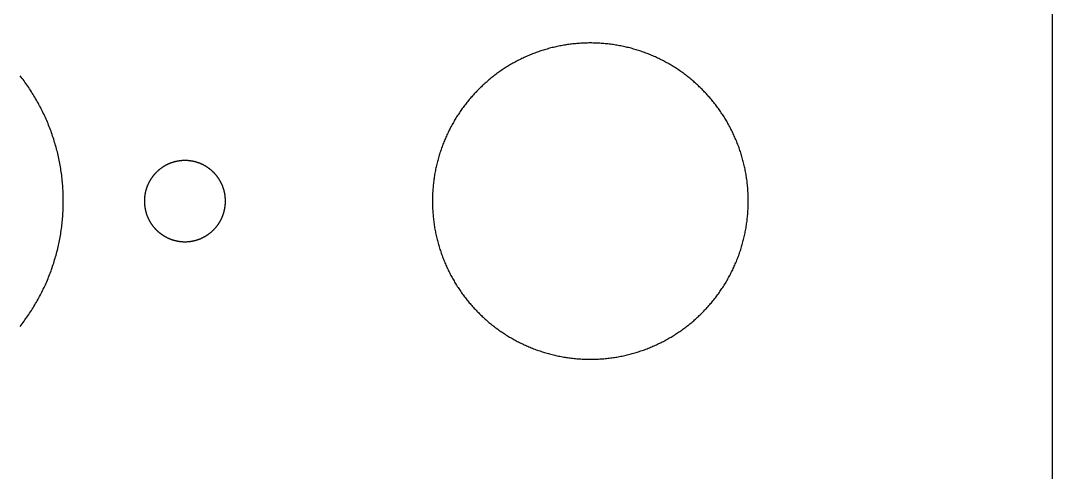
# Model space of a CAD drawing. Extents: x -13 to 43.9, y 40.3 to 95.3.
# Drawn here: x 18.45 to 43.9, y 61.07 to 72.19 of the extents above; entities that cross this region are included whole.
import ezdxf

# ---------------------------------------------------------------- set-up
doc = ezdxf.new("R2010")
doc.units = 0
doc.layers.get('0').update_dxf_attribs({"linetype": 'CONTINUOUS'})

msp = doc.modelspace()

# ---------------------------------------------------------------- linework, layer by layer
at = {"color": 7}
for points in [[(5.328, 40.75), (5.328, 40.25), (33.896, 40.25), (33.896, 47.25), (40.796, 47.25), (40.796, 60.3), (43.896, 60.3), (43.896, 75.2), (40.796, 75.2), (40.796, 95.25), (36.328, 95.25), (36.328, 94.75)], [(31.715, 71.566), (31.683, 71.559), (31.652, 71.552), (31.62, 71.545), (31.589, 71.538), (31.558, 71.53), (31.527, 71.522), (31.496, 71.514), (31.465, 71.506), (31.434, 71.497), (31.403, 71.488), (31.372, 71.479), (31.342, 71.47), (31.311, 71.46), (31.281, 71.45), (31.251, 71.44), (31.221, 71.43), (31.191, 71.419), (31.161, 71.409), (31.131, 71.398), (31.101, 71.386), (31.072, 71.375), (31.042, 71.363), (31.013, 71.351), (30.984, 71.339)], [(32.5, 71.645), (32.466, 71.645), (32.433, 71.644), (32.399, 71.644), (32.366, 71.643), (32.333, 71.641), (32.3, 71.64), (32.266, 71.638), (32.233, 71.636), (32.2, 71.634), (32.167, 71.631), (32.135, 71.628), (32.102, 71.625), (32.069, 71.621), (32.036, 71.618), (32.004, 71.614), (31.971, 71.609), (31.939, 71.605), (31.907, 71.6), (31.875, 71.595), (31.843, 71.59), (31.811, 71.584), (31.779, 71.578), (31.747, 71.572), (31.715, 71.566)], [(33.285, 71.566), (33.253, 71.572), (33.221, 71.578), (33.189, 71.584), (33.157, 71.59), (33.125, 71.595), (33.093, 71.6), (33.061, 71.605), (33.029, 71.609), (32.996, 71.614), (32.964, 71.618), (32.931, 71.621), (32.898, 71.625), (32.865, 71.628), (32.833, 71.631), (32.8, 71.634), (32.767, 71.636), (32.734, 71.638), (32.7, 71.64), (32.667, 71.641), (32.634, 71.643), (32.601, 71.644), (32.567, 71.644), (32.534, 71.645), (32.5, 71.645)], [(34.016, 71.339), (33.987, 71.351), (33.958, 71.363), (33.928, 71.375), (33.899, 71.386), (33.869, 71.398), (33.839, 71.409), (33.809, 71.419), (33.779, 71.43), (33.749, 71.44), (33.719, 71.45), (33.689, 71.46), (33.658, 71.47), (33.628, 71.479), (33.597, 71.488), (33.566, 71.497), (33.535, 71.506), (33.504, 71.514), (33.473, 71.522), (33.442, 71.53), (33.411, 71.538), (33.38, 71.545), (33.348, 71.552), (33.317, 71.559), (33.285, 71.566)], [(30.984, 71.339), (30.955, 71.326), (30.926, 71.314), (30.897, 71.301), (30.868, 71.288), (30.84, 71.274), (30.811, 71.261), (30.783, 71.247), (30.755, 71.233), (30.727, 71.219), (30.699, 71.204), (30.671, 71.19), (30.643, 71.175), (30.616, 71.16), (30.588, 71.144), (30.561, 71.129), (30.534, 71.113), (30.507, 71.097), (30.48, 71.081), (30.454, 71.065), (30.427, 71.048), (30.401, 71.031), (30.374, 71.014), (30.348, 70.997), (30.322, 70.98)], [(34.678, 70.98), (34.652, 70.997), (34.626, 71.014), (34.599, 71.031), (34.573, 71.048), (34.546, 71.065), (34.52, 71.081), (34.493, 71.097), (34.466, 71.113), (34.439, 71.129), (34.412, 71.144), (34.384, 71.16), (34.357, 71.175), (34.329, 71.19), (34.301, 71.204), (34.273, 71.219), (34.245, 71.233), (34.217, 71.247), (34.189, 71.261), (34.16, 71.274), (34.132, 71.288), (34.103, 71.301), (34.074, 71.314), (34.045, 71.326), (34.016, 71.339)], [(18.646, 70.546), (18.623, 70.579), (18.601, 70.612), (18.578, 70.644), (18.554, 70.677), (18.531, 70.709), (18.507, 70.742), (18.483, 70.774), (18.458, 70.805), (18.434, 70.837)], [(30.322, 70.98), (30.296, 70.962), (30.271, 70.944), (30.245, 70.926), (30.22, 70.908), (30.195, 70.89), (30.17, 70.871), (30.145, 70.852), (30.12, 70.833), (30.095, 70.814), (30.071, 70.795), (30.047, 70.775), (30.022, 70.756), (29.998, 70.736), (29.975, 70.716), (29.951, 70.695), (29.928, 70.675), (29.904, 70.654), (29.881, 70.633), (29.858, 70.612), (29.835, 70.591), (29.813, 70.569), (29.79, 70.548), (29.768, 70.526), (29.746, 70.504)], [(35.254, 70.504), (35.232, 70.526), (35.21, 70.548), (35.187, 70.569), (35.165, 70.591), (35.142, 70.612), (35.119, 70.633), (35.096, 70.654), (35.072, 70.675), (35.049, 70.695), (35.025, 70.716), (35.002, 70.736), (34.978, 70.756), (34.953, 70.775), (34.929, 70.795), (34.905, 70.814), (34.88, 70.833), (34.855, 70.852), (34.83, 70.871), (34.805, 70.89), (34.78, 70.908), (34.755, 70.926), (34.729, 70.944), (34.704, 70.962), (34.678, 70.98)], [(19.107, 69.696), (19.091, 69.734), (19.075, 69.771), (19.058, 69.808), (19.041, 69.845), (19.024, 69.881), (19.007, 69.918), (18.989, 69.954), (18.971, 69.99), (18.953, 70.026), (18.934, 70.062), (18.916, 70.098), (18.897, 70.133), (18.877, 70.169), (18.857, 70.204), (18.838, 70.239), (18.817, 70.274), (18.797, 70.308), (18.776, 70.343), (18.755, 70.377), (18.734, 70.411), (18.712, 70.445), (18.69, 70.479), (18.668, 70.512), (18.646, 70.546)], [(29.746, 70.504), (29.724, 70.482), (29.702, 70.46), (29.681, 70.437), (29.659, 70.415), (29.638, 70.392), (29.617, 70.369), (29.596, 70.346), (29.575, 70.322), (29.555, 70.299), (29.534, 70.275), (29.514, 70.252), (29.494, 70.228), (29.475, 70.203), (29.455, 70.179), (29.436, 70.155), (29.417, 70.13), (29.398, 70.105), (29.379, 70.08), (29.36, 70.055), (29.342, 70.03), (29.324, 70.005), (29.306, 69.979), (29.288, 69.954), (29.27, 69.928)], [(35.73, 69.928), (35.712, 69.954), (35.694, 69.979), (35.676, 70.005), (35.658, 70.03), (35.64, 70.055), (35.621, 70.08), (35.602, 70.105), (35.583, 70.13), (35.564, 70.155), (35.545, 70.179), (35.525, 70.203), (35.506, 70.228), (35.486, 70.252), (35.466, 70.275), (35.445, 70.299), (35.425, 70.322), (35.404, 70.346), (35.383, 70.369), (35.362, 70.392), (35.341, 70.415), (35.319, 70.437), (35.298, 70.46), (35.276, 70.482), (35.254, 70.504)], [(29.27, 69.928), (29.253, 69.902), (29.236, 69.876), (29.219, 69.849), (29.202, 69.823), (29.185, 69.796), (29.169, 69.77), (29.153, 69.743), (29.137, 69.716), (29.121, 69.689), (29.106, 69.662), (29.09, 69.634), (29.075, 69.607), (29.06, 69.579), (29.046, 69.551), (29.031, 69.523), (29.017, 69.495), (29.003, 69.467), (28.989, 69.439), (28.976, 69.41), (28.962, 69.382), (28.949, 69.353), (28.936, 69.324), (28.924, 69.295), (28.911, 69.266)], [(36.089, 69.266), (36.076, 69.295), (36.064, 69.324), (36.051, 69.353), (36.038, 69.382), (36.024, 69.41), (36.011, 69.439), (35.997, 69.467), (35.983, 69.495), (35.969, 69.523), (35.954, 69.551), (35.94, 69.579), (35.925, 69.607), (35.91, 69.634), (35.894, 69.662), (35.879, 69.689), (35.863, 69.716), (35.847, 69.743), (35.831, 69.77), (35.815, 69.796), (35.798, 69.823), (35.781, 69.849), (35.764, 69.876), (35.747, 69.902), (35.73, 69.928)], [(19.398, 68.758), (19.39, 68.798), (19.381, 68.839), (19.372, 68.879), (19.362, 68.919), (19.353, 68.96), (19.343, 69), (19.332, 69.039), (19.321, 69.079), (19.31, 69.119), (19.299, 69.158), (19.287, 69.198), (19.275, 69.237), (19.263, 69.276), (19.25, 69.315), (19.237, 69.354), (19.224, 69.392), (19.21, 69.431), (19.197, 69.469), (19.182, 69.507), (19.168, 69.545), (19.153, 69.583), (19.138, 69.621), (19.123, 69.659), (19.107, 69.696)], [(28.911, 69.266), (28.899, 69.237), (28.887, 69.208), (28.875, 69.178), (28.864, 69.149), (28.852, 69.119), (28.841, 69.089), (28.831, 69.059), (28.82, 69.029), (28.81, 68.999), (28.8, 68.969), (28.79, 68.939), (28.78, 68.908), (28.771, 68.878), (28.762, 68.847), (28.753, 68.816), (28.744, 68.785), (28.736, 68.754), (28.728, 68.723), (28.72, 68.692), (28.712, 68.661), (28.705, 68.63), (28.698, 68.598), (28.691, 68.567), (28.684, 68.535)], [(36.316, 68.535), (36.309, 68.567), (36.302, 68.598), (36.295, 68.63), (36.288, 68.661), (36.28, 68.692), (36.272, 68.723), (36.264, 68.754), (36.256, 68.785), (36.247, 68.816), (36.238, 68.847), (36.229, 68.878), (36.22, 68.908), (36.21, 68.939), (36.2, 68.969), (36.19, 68.999), (36.18, 69.029), (36.169, 69.059), (36.159, 69.089), (36.148, 69.119), (36.136, 69.149), (36.125, 69.178), (36.113, 69.208), (36.101, 69.237), (36.089, 69.266)], [(19.5, 67.75), (19.5, 67.793), (19.499, 67.836), (19.498, 67.879), (19.497, 67.922), (19.495, 67.965), (19.493, 68.007), (19.491, 68.05), (19.488, 68.092), (19.485, 68.135), (19.482, 68.177), (19.478, 68.219), (19.474, 68.261), (19.47, 68.303), (19.465, 68.345), (19.46, 68.387), (19.454, 68.428), (19.449, 68.47), (19.442, 68.511), (19.436, 68.553), (19.429, 68.594), (19.422, 68.635), (19.414, 68.676), (19.407, 68.717), (19.398, 68.758)], [(22.298, 68.73), (22.29, 68.728), (22.282, 68.726), (22.274, 68.724), (22.266, 68.722), (22.258, 68.721), (22.25, 68.719), (22.242, 68.716), (22.234, 68.714), (22.226, 68.712), (22.218, 68.71), (22.21, 68.707), (22.203, 68.705), (22.195, 68.703), (22.187, 68.7), (22.179, 68.697), (22.172, 68.695), (22.164, 68.692), (22.156, 68.689), (22.149, 68.686), (22.141, 68.684), (22.133, 68.681), (22.126, 68.678), (22.118, 68.675), (22.111, 68.671)], [(22.5, 68.75), (22.491, 68.75), (22.483, 68.75), (22.474, 68.75), (22.466, 68.749), (22.457, 68.749), (22.449, 68.749), (22.44, 68.748), (22.432, 68.748), (22.423, 68.747), (22.415, 68.746), (22.406, 68.746), (22.398, 68.745), (22.389, 68.744), (22.381, 68.743), (22.373, 68.742), (22.364, 68.741), (22.356, 68.74), (22.348, 68.738), (22.339, 68.737), (22.331, 68.736), (22.323, 68.734), (22.315, 68.733), (22.307, 68.731), (22.298, 68.73)], [(22.702, 68.73), (22.693, 68.731), (22.685, 68.733), (22.677, 68.734), (22.669, 68.736), (22.661, 68.737), (22.652, 68.738), (22.644, 68.74), (22.636, 68.741), (22.627, 68.742), (22.619, 68.743), (22.611, 68.744), (22.602, 68.745), (22.594, 68.746), (22.585, 68.746), (22.577, 68.747), (22.568, 68.748), (22.56, 68.748), (22.551, 68.749), (22.543, 68.749), (22.534, 68.749), (22.526, 68.75), (22.517, 68.75), (22.509, 68.75), (22.5, 68.75)], [(22.889, 68.671), (22.882, 68.675), (22.874, 68.678), (22.867, 68.681), (22.859, 68.684), (22.851, 68.686), (22.844, 68.689), (22.836, 68.692), (22.828, 68.695), (22.821, 68.697), (22.813, 68.7), (22.805, 68.703), (22.797, 68.705), (22.79, 68.707), (22.782, 68.71), (22.774, 68.712), (22.766, 68.714), (22.758, 68.716), (22.75, 68.719), (22.742, 68.721), (22.734, 68.722), (22.726, 68.724), (22.718, 68.726), (22.71, 68.728), (22.702, 68.73)], [(21.793, 68.457), (21.787, 68.451), (21.782, 68.446), (21.776, 68.44), (21.771, 68.434), (21.765, 68.428), (21.76, 68.422), (21.754, 68.416), (21.749, 68.41), (21.744, 68.404), (21.739, 68.398), (21.733, 68.392), (21.728, 68.386), (21.723, 68.38), (21.718, 68.374), (21.713, 68.367), (21.708, 68.361), (21.703, 68.355), (21.699, 68.348), (21.694, 68.342), (21.689, 68.335), (21.684, 68.329), (21.68, 68.322), (21.675, 68.316), (21.671, 68.309)], [(21.941, 68.579), (21.934, 68.575), (21.928, 68.57), (21.921, 68.565), (21.915, 68.561), (21.908, 68.556), (21.902, 68.551), (21.895, 68.547), (21.889, 68.542), (21.883, 68.537), (21.876, 68.532), (21.87, 68.527), (21.864, 68.522), (21.858, 68.517), (21.852, 68.511), (21.846, 68.506), (21.84, 68.501), (21.834, 68.496), (21.828, 68.49), (21.822, 68.485), (21.816, 68.479), (21.81, 68.474), (21.804, 68.468), (21.799, 68.463), (21.793, 68.457)], [(22.111, 68.671), (22.103, 68.668), (22.096, 68.665), (22.088, 68.662), (22.081, 68.658), (22.074, 68.655), (22.066, 68.651), (22.059, 68.648), (22.052, 68.644), (22.045, 68.641), (22.038, 68.637), (22.03, 68.633), (22.023, 68.629), (22.016, 68.625), (22.009, 68.621), (22.002, 68.618), (21.995, 68.613), (21.988, 68.609), (21.981, 68.605), (21.975, 68.601), (21.968, 68.597), (21.961, 68.592), (21.954, 68.588), (21.948, 68.584), (21.941, 68.579)], [(23.059, 68.579), (23.052, 68.584), (23.046, 68.588), (23.039, 68.592), (23.032, 68.597), (23.025, 68.601), (23.019, 68.605), (23.012, 68.609), (23.005, 68.613), (22.998, 68.618), (22.991, 68.621), (22.984, 68.625), (22.977, 68.629), (22.97, 68.633), (22.962, 68.637), (22.955, 68.641), (22.948, 68.644), (22.941, 68.648), (22.934, 68.651), (22.926, 68.655), (22.919, 68.658), (22.912, 68.662), (22.904, 68.665), (22.897, 68.668), (22.889, 68.671)], [(23.207, 68.457), (23.201, 68.463), (23.196, 68.468), (23.19, 68.474), (23.184, 68.479), (23.178, 68.485), (23.172, 68.49), (23.166, 68.496), (23.16, 68.501), (23.154, 68.506), (23.148, 68.511), (23.142, 68.517), (23.136, 68.522), (23.13, 68.527), (23.124, 68.532), (23.117, 68.537), (23.111, 68.542), (23.105, 68.547), (23.098, 68.551), (23.092, 68.556), (23.085, 68.561), (23.079, 68.565), (23.072, 68.57), (23.066, 68.575), (23.059, 68.579)], [(23.329, 68.309), (23.325, 68.316), (23.32, 68.322), (23.315, 68.329), (23.311, 68.335), (23.306, 68.342), (23.301, 68.348), (23.297, 68.355), (23.292, 68.361), (23.287, 68.367), (23.282, 68.374), (23.277, 68.38), (23.272, 68.386), (23.267, 68.392), (23.261, 68.398), (23.256, 68.404), (23.251, 68.41), (23.246, 68.416), (23.24, 68.422), (23.235, 68.428), (23.229, 68.434), (23.224, 68.44), (23.218, 68.446), (23.213, 68.451), (23.207, 68.457)], [(28.684, 68.535), (28.678, 68.503), (28.672, 68.471), (28.666, 68.439), (28.66, 68.407), (28.655, 68.375), (28.65, 68.343), (28.645, 68.311), (28.641, 68.279), (28.636, 68.246), (28.632, 68.214), (28.629, 68.181), (28.625, 68.148), (28.622, 68.115), (28.619, 68.083), (28.616, 68.05), (28.614, 68.017), (28.612, 67.984), (28.61, 67.95), (28.609, 67.917), (28.607, 67.884), (28.606, 67.851), (28.606, 67.817), (28.605, 67.784), (28.605, 67.75)], [(36.395, 67.75), (36.395, 67.784), (36.394, 67.817), (36.394, 67.851), (36.393, 67.884), (36.391, 67.917), (36.39, 67.95), (36.388, 67.984), (36.386, 68.017), (36.384, 68.05), (36.381, 68.083), (36.378, 68.115), (36.375, 68.148), (36.371, 68.181), (36.368, 68.214), (36.364, 68.246), (36.359, 68.279), (36.355, 68.311), (36.35, 68.343), (36.345, 68.375), (36.34, 68.407), (36.334, 68.439), (36.328, 68.471), (36.322, 68.503), (36.316, 68.535)], [(21.671, 68.309), (21.666, 68.302), (21.662, 68.296), (21.658, 68.289), (21.653, 68.282), (21.649, 68.275), (21.645, 68.269), (21.641, 68.262), (21.637, 68.255), (21.632, 68.248), (21.629, 68.241), (21.625, 68.234), (21.621, 68.227), (21.617, 68.22), (21.613, 68.212), (21.609, 68.205), (21.606, 68.198), (21.602, 68.191), (21.599, 68.184), (21.595, 68.176), (21.592, 68.169), (21.588, 68.162), (21.585, 68.154), (21.582, 68.147), (21.579, 68.139)], [(23.421, 68.139), (23.418, 68.147), (23.415, 68.154), (23.412, 68.162), (23.408, 68.169), (23.405, 68.176), (23.401, 68.184), (23.398, 68.191), (23.394, 68.198), (23.391, 68.205), (23.387, 68.212), (23.383, 68.22), (23.379, 68.227), (23.375, 68.234), (23.371, 68.241), (23.368, 68.248), (23.363, 68.255), (23.359, 68.262), (23.355, 68.269), (23.351, 68.275), (23.347, 68.282), (23.342, 68.289), (23.338, 68.296), (23.334, 68.302), (23.329, 68.309)], [(21.52, 67.952), (21.519, 67.943), (21.517, 67.935), (21.516, 67.927), (21.514, 67.919), (21.513, 67.911), (21.512, 67.902), (21.51, 67.894), (21.509, 67.886), (21.508, 67.877), (21.507, 67.869), (21.506, 67.861), (21.505, 67.852), (21.504, 67.844), (21.504, 67.835), (21.503, 67.827), (21.502, 67.818), (21.502, 67.81), (21.501, 67.801), (21.501, 67.793), (21.501, 67.784), (21.5, 67.776), (21.5, 67.767), (21.5, 67.759), (21.5, 67.75)], [(21.579, 68.139), (21.575, 68.132), (21.572, 68.124), (21.569, 68.117), (21.566, 68.109), (21.564, 68.101), (21.561, 68.094), (21.558, 68.086), (21.555, 68.078), (21.553, 68.071), (21.55, 68.063), (21.547, 68.055), (21.545, 68.047), (21.543, 68.04), (21.54, 68.032), (21.538, 68.024), (21.536, 68.016), (21.534, 68.008), (21.531, 68), (21.529, 67.992), (21.527, 67.984), (21.526, 67.976), (21.524, 67.968), (21.522, 67.96), (21.52, 67.952)], [(23.48, 67.952), (23.478, 67.96), (23.476, 67.968), (23.474, 67.976), (23.472, 67.984), (23.471, 67.992), (23.469, 68), (23.466, 68.008), (23.464, 68.016), (23.462, 68.024), (23.46, 68.032), (23.457, 68.04), (23.455, 68.047), (23.453, 68.055), (23.45, 68.063), (23.447, 68.071), (23.445, 68.078), (23.442, 68.086), (23.439, 68.094), (23.436, 68.101), (23.434, 68.109), (23.431, 68.117), (23.428, 68.124), (23.425, 68.132), (23.421, 68.139)], [(23.5, 67.75), (23.5, 67.759), (23.5, 67.767), (23.5, 67.776), (23.499, 67.784), (23.499, 67.793), (23.499, 67.801), (23.498, 67.81), (23.498, 67.818), (23.497, 67.827), (23.496, 67.835), (23.496, 67.844), (23.495, 67.852), (23.494, 67.861), (23.493, 67.869), (23.492, 67.877), (23.491, 67.886), (23.49, 67.894), (23.488, 67.902), (23.487, 67.911), (23.486, 67.919), (23.484, 67.927), (23.483, 67.935), (23.481, 67.943), (23.48, 67.952)], [(19.398, 66.742), (19.407, 66.783), (19.414, 66.824), (19.422, 66.865), (19.429, 66.906), (19.436, 66.947), (19.442, 66.989), (19.449, 67.03), (19.454, 67.072), (19.46, 67.113), (19.465, 67.155), (19.47, 67.197), (19.474, 67.239), (19.478, 67.281), (19.482, 67.323), (19.485, 67.365), (19.488, 67.408), (19.491, 67.45), (19.493, 67.493), (19.495, 67.535), (19.497, 67.578), (19.498, 67.621), (19.499, 67.664), (19.5, 67.707), (19.5, 67.75)], [(21.5, 67.75), (21.5, 67.741), (21.5, 67.733), (21.5, 67.724), (21.501, 67.716), (21.501, 67.707), (21.501, 67.699), (21.502, 67.69), (21.502, 67.682), (21.503, 67.673), (21.504, 67.665), (21.504, 67.656), (21.505, 67.648), (21.506, 67.639), (21.507, 67.631), (21.508, 67.623), (21.509, 67.614), (21.51, 67.606), (21.512, 67.598), (21.513, 67.589), (21.514, 67.581), (21.516, 67.573), (21.517, 67.565), (21.519, 67.557), (21.52, 67.548)], [(23.48, 67.548), (23.481, 67.557), (23.483, 67.565), (23.484, 67.573), (23.486, 67.581), (23.487, 67.589), (23.488, 67.598), (23.49, 67.606), (23.491, 67.614), (23.492, 67.623), (23.493, 67.631), (23.494, 67.639), (23.495, 67.648), (23.496, 67.656), (23.496, 67.665), (23.497, 67.673), (23.498, 67.682), (23.498, 67.69), (23.499, 67.699), (23.499, 67.707), (23.499, 67.716), (23.5, 67.724), (23.5, 67.733), (23.5, 67.741), (23.5, 67.75)], [(28.605, 67.75), (28.605, 67.716), (28.606, 67.683), (28.606, 67.649), (28.607, 67.616), (28.609, 67.583), (28.61, 67.55), (28.612, 67.516), (28.614, 67.483), (28.616, 67.45), (28.619, 67.417), (28.622, 67.385), (28.625, 67.352), (28.629, 67.319), (28.632, 67.286), (28.636, 67.254), (28.641, 67.221), (28.645, 67.189), (28.65, 67.157), (28.655, 67.125), (28.66, 67.093), (28.666, 67.061), (28.672, 67.029), (28.678, 66.997), (28.684, 66.965)], [(36.316, 66.965), (36.322, 66.997), (36.328, 67.029), (36.334, 67.061), (36.34, 67.093), (36.345, 67.125), (36.35, 67.157), (36.355, 67.189), (36.359, 67.221), (36.364, 67.254), (36.368, 67.286), (36.371, 67.319), (36.375, 67.352), (36.378, 67.385), (36.381, 67.417), (36.384, 67.45), (36.386, 67.483), (36.388, 67.516), (36.39, 67.55), (36.391, 67.583), (36.393, 67.616), (36.394, 67.649), (36.394, 67.683), (36.395, 67.716), (36.395, 67.75)], [(21.52, 67.548), (21.522, 67.54), (21.524, 67.532), (21.526, 67.524), (21.527, 67.516), (21.529, 67.508), (21.531, 67.5), (21.534, 67.492), (21.536, 67.484), (21.538, 67.476), (21.54, 67.468), (21.543, 67.46), (21.545, 67.453), (21.547, 67.445), (21.55, 67.437), (21.553, 67.429), (21.555, 67.422), (21.558, 67.414), (21.561, 67.406), (21.564, 67.399), (21.566, 67.391), (21.569, 67.383), (21.572, 67.376), (21.575, 67.368), (21.579, 67.361)], [(23.421, 67.361), (23.425, 67.368), (23.428, 67.376), (23.431, 67.383), (23.434, 67.391), (23.436, 67.399), (23.439, 67.406), (23.442, 67.414), (23.445, 67.422), (23.447, 67.429), (23.45, 67.437), (23.453, 67.445), (23.455, 67.453), (23.457, 67.46), (23.46, 67.468), (23.462, 67.476), (23.464, 67.484), (23.466, 67.492), (23.469, 67.5), (23.471, 67.508), (23.472, 67.516), (23.474, 67.524), (23.476, 67.532), (23.478, 67.54), (23.48, 67.548)], [(21.579, 67.361), (21.582, 67.353), (21.585, 67.346), (21.588, 67.338), (21.592, 67.331), (21.595, 67.324), (21.599, 67.316), (21.602, 67.309), (21.606, 67.302), (21.609, 67.295), (21.613, 67.288), (21.617, 67.28), (21.621, 67.273), (21.625, 67.266), (21.629, 67.259), (21.632, 67.252), (21.637, 67.245), (21.641, 67.238), (21.645, 67.231), (21.649, 67.225), (21.653, 67.218), (21.658, 67.211), (21.662, 67.204), (21.666, 67.198), (21.671, 67.191)], [(21.671, 67.191), (21.675, 67.184), (21.68, 67.178), (21.684, 67.171), (21.689, 67.165), (21.694, 67.158), (21.699, 67.152), (21.703, 67.145), (21.708, 67.139), (21.713, 67.133), (21.718, 67.126), (21.723, 67.12), (21.728, 67.114), (21.733, 67.108), (21.739, 67.102), (21.744, 67.096), (21.749, 67.09), (21.754, 67.084), (21.76, 67.078), (21.765, 67.072), (21.771, 67.066), (21.776, 67.06), (21.782, 67.054), (21.787, 67.049), (21.793, 67.043)], [(23.207, 67.043), (23.213, 67.049), (23.218, 67.054), (23.224, 67.06), (23.229, 67.066), (23.235, 67.072), (23.24, 67.078), (23.246, 67.084), (23.251, 67.09), (23.256, 67.096), (23.261, 67.102), (23.267, 67.108), (23.272, 67.114), (23.277, 67.12), (23.282, 67.126), (23.287, 67.133), (23.292, 67.139), (23.297, 67.145), (23.301, 67.152), (23.306, 67.158), (23.311, 67.165), (23.315, 67.171), (23.32, 67.178), (23.325, 67.184), (23.329, 67.191)], [(23.329, 67.191), (23.334, 67.198), (23.338, 67.204), (23.342, 67.211), (23.347, 67.218), (23.351, 67.225), (23.355, 67.231), (23.359, 67.238), (23.363, 67.245), (23.368, 67.252), (23.371, 67.259), (23.375, 67.266), (23.379, 67.273), (23.383, 67.28), (23.387, 67.288), (23.391, 67.295), (23.394, 67.302), (23.398, 67.309), (23.401, 67.316), (23.405, 67.324), (23.408, 67.331), (23.412, 67.338), (23.415, 67.346), (23.418, 67.353), (23.421, 67.361)], [(21.793, 67.043), (21.799, 67.037), (21.804, 67.032), (21.81, 67.026), (21.816, 67.021), (21.822, 67.015), (21.828, 67.01), (21.834, 67.004), (21.84, 66.999), (21.846, 66.994), (21.852, 66.989), (21.858, 66.983), (21.864, 66.978), (21.87, 66.973), (21.876, 66.968), (21.883, 66.963), (21.889, 66.958), (21.895, 66.953), (21.902, 66.949), (21.908, 66.944), (21.915, 66.939), (21.921, 66.934), (21.928, 66.93), (21.934, 66.925), (21.941, 66.921)], [(23.059, 66.921), (23.066, 66.925), (23.072, 66.93), (23.079, 66.934), (23.085, 66.939), (23.092, 66.944), (23.098, 66.949), (23.105, 66.953), (23.111, 66.958), (23.117, 66.963), (23.124, 66.968), (23.13, 66.973), (23.136, 66.978), (23.142, 66.983), (23.148, 66.989), (23.154, 66.994), (23.16, 66.999), (23.166, 67.004), (23.172, 67.01), (23.178, 67.015), (23.184, 67.021), (23.19, 67.026), (23.196, 67.032), (23.201, 67.037), (23.207, 67.043)], [(28.684, 66.965), (28.691, 66.933), (28.698, 66.902), (28.705, 66.87), (28.712, 66.839), (28.72, 66.808), (28.728, 66.777), (28.736, 66.746), (28.744, 66.715), (28.753, 66.684), (28.762, 66.653), (28.771, 66.622), (28.78, 66.592), (28.79, 66.561), (28.8, 66.531), (28.81, 66.501), (28.82, 66.471), (28.831, 66.441), (28.841, 66.411), (28.852, 66.381), (28.864, 66.351), (28.875, 66.322), (28.887, 66.292), (28.899, 66.263), (28.911, 66.234)], [(36.089, 66.234), (36.101, 66.263), (36.113, 66.292), (36.125, 66.322), (36.136, 66.351), (36.148, 66.381), (36.159, 66.411), (36.169, 66.441), (36.18, 66.471), (36.19, 66.501), (36.2, 66.531), (36.21, 66.561), (36.22, 66.592), (36.229, 66.622), (36.238, 66.653), (36.247, 66.684), (36.256, 66.715), (36.264, 66.746), (36.272, 66.777), (36.28, 66.808), (36.288, 66.839), (36.295, 66.87), (36.302, 66.902), (36.309, 66.933), (36.316, 66.965)], [(19.107, 65.804), (19.123, 65.841), (19.138, 65.879), (19.153, 65.917), (19.168, 65.955), (19.182, 65.993), (19.197, 66.031), (19.21, 66.069), (19.224, 66.108), (19.237, 66.146), (19.25, 66.185), (19.263, 66.224), (19.275, 66.263), (19.287, 66.302), (19.299, 66.342), (19.31, 66.381), (19.321, 66.421), (19.332, 66.461), (19.343, 66.5), (19.353, 66.54), (19.362, 66.581), (19.372, 66.621), (19.381, 66.661), (19.39, 66.702), (19.398, 66.742)], [(21.941, 66.921), (21.948, 66.916), (21.954, 66.912), (21.961, 66.908), (21.968, 66.903), (21.975, 66.899), (21.981, 66.895), (21.988, 66.891), (21.995, 66.887), (22.002, 66.882), (22.009, 66.879), (22.016, 66.875), (22.023, 66.871), (22.03, 66.867), (22.038, 66.863), (22.045, 66.859), (22.052, 66.856), (22.059, 66.852), (22.066, 66.849), (22.074, 66.845), (22.081, 66.842), (22.088, 66.838), (22.096, 66.835), (22.103, 66.832), (22.111, 66.829)], [(22.111, 66.829), (22.118, 66.825), (22.126, 66.822), (22.133, 66.819), (22.141, 66.816), (22.149, 66.814), (22.156, 66.811), (22.164, 66.808), (22.172, 66.805), (22.179, 66.803), (22.187, 66.8), (22.195, 66.797), (22.203, 66.795), (22.21, 66.793), (22.218, 66.79), (22.226, 66.788), (22.234, 66.786), (22.242, 66.784), (22.25, 66.781), (22.258, 66.779), (22.266, 66.777), (22.274, 66.776), (22.282, 66.774), (22.29, 66.772), (22.298, 66.77)], [(22.298, 66.77), (22.307, 66.769), (22.315, 66.767), (22.323, 66.766), (22.331, 66.764), (22.339, 66.763), (22.348, 66.762), (22.356, 66.76), (22.364, 66.759), (22.373, 66.758), (22.381, 66.757), (22.389, 66.756), (22.398, 66.755), (22.406, 66.754), (22.415, 66.754), (22.423, 66.753), (22.432, 66.752), (22.44, 66.752), (22.449, 66.751), (22.457, 66.751), (22.466, 66.751), (22.474, 66.75), (22.483, 66.75), (22.491, 66.75), (22.5, 66.75)], [(22.5, 66.75), (22.509, 66.75), (22.517, 66.75), (22.526, 66.75), (22.534, 66.751), (22.543, 66.751), (22.551, 66.751), (22.56, 66.752), (22.568, 66.752), (22.577, 66.753), (22.585, 66.754), (22.594, 66.754), (22.602, 66.755), (22.611, 66.756), (22.619, 66.757), (22.627, 66.758), (22.636, 66.759), (22.644, 66.76), (22.652, 66.762), (22.661, 66.763), (22.669, 66.764), (22.677, 66.766), (22.685, 66.767), (22.693, 66.769), (22.702, 66.77)], [(22.702, 66.77), (22.71, 66.772), (22.718, 66.774), (22.726, 66.776), (22.734, 66.777), (22.742, 66.779), (22.75, 66.781), (22.758, 66.784), (22.766, 66.786), (22.774, 66.788), (22.782, 66.79), (22.79, 66.793), (22.797, 66.795), (22.805, 66.797), (22.813, 66.8), (22.821, 66.803), (22.828, 66.805), (22.836, 66.808), (22.844, 66.811), (22.851, 66.814), (22.859, 66.816), (22.867, 66.819), (22.874, 66.822), (22.882, 66.825), (22.889, 66.829)], [(22.889, 66.829), (22.897, 66.832), (22.904, 66.835), (22.912, 66.838), (22.919, 66.842), (22.926, 66.845), (22.934, 66.849), (22.941, 66.852), (22.948, 66.856), (22.955, 66.859), (22.962, 66.863), (22.97, 66.867), (22.977, 66.871), (22.984, 66.875), (22.991, 66.879), (22.998, 66.882), (23.005, 66.887), (23.012, 66.891), (23.019, 66.895), (23.025, 66.899), (23.032, 66.903), (23.039, 66.908), (23.046, 66.912), (23.052, 66.916), (23.059, 66.921)], [(28.911, 66.234), (28.924, 66.205), (28.936, 66.176), (28.949, 66.147), (28.962, 66.118), (28.976, 66.09), (28.989, 66.061), (29.003, 66.033), (29.017, 66.005), (29.031, 65.977), (29.046, 65.949), (29.06, 65.921), (29.075, 65.893), (29.09, 65.866), (29.106, 65.838), (29.121, 65.811), (29.137, 65.784), (29.153, 65.757), (29.169, 65.73), (29.185, 65.704), (29.202, 65.677), (29.219, 65.651), (29.236, 65.624), (29.253, 65.598), (29.27, 65.572)], [(35.73, 65.572), (35.747, 65.598), (35.764, 65.624), (35.781, 65.651), (35.798, 65.677), (35.815, 65.704), (35.831, 65.73), (35.847, 65.757), (35.863, 65.784), (35.879, 65.811), (35.894, 65.838), (35.91, 65.866), (35.925, 65.893), (35.94, 65.921), (35.954, 65.949), (35.969, 65.977), (35.983, 66.005), (35.997, 66.033), (36.011, 66.061), (36.024, 66.09), (36.038, 66.118), (36.051, 66.147), (36.064, 66.176), (36.076, 66.205), (36.089, 66.234)], [(18.646, 64.954), (18.668, 64.988), (18.69, 65.021), (18.712, 65.055), (18.734, 65.089), (18.755, 65.123), (18.776, 65.157), (18.797, 65.192), (18.817, 65.226), (18.838, 65.261), (18.857, 65.296), (18.877, 65.331), (18.897, 65.367), (18.916, 65.402), (18.934, 65.438), (18.953, 65.474), (18.971, 65.51), (18.989, 65.546), (19.007, 65.582), (19.024, 65.619), (19.041, 65.655), (19.058, 65.692), (19.075, 65.729), (19.091, 65.766), (19.107, 65.804)], [(29.27, 65.572), (29.288, 65.546), (29.306, 65.521), (29.324, 65.495), (29.342, 65.47), (29.36, 65.445), (29.379, 65.42), (29.398, 65.395), (29.417, 65.37), (29.436, 65.345), (29.455, 65.321), (29.475, 65.297), (29.494, 65.272), (29.514, 65.248), (29.534, 65.225), (29.555, 65.201), (29.575, 65.178), (29.596, 65.154), (29.617, 65.131), (29.638, 65.108), (29.659, 65.085), (29.681, 65.063), (29.702, 65.04), (29.724, 65.018), (29.746, 64.996)], [(35.254, 64.996), (35.276, 65.018), (35.298, 65.04), (35.319, 65.063), (35.341, 65.085), (35.362, 65.108), (35.383, 65.131), (35.404, 65.154), (35.425, 65.178), (35.445, 65.201), (35.466, 65.225), (35.486, 65.248), (35.506, 65.272), (35.525, 65.297), (35.545, 65.321), (35.564, 65.345), (35.583, 65.37), (35.602, 65.395), (35.621, 65.42), (35.64, 65.445), (35.658, 65.47), (35.676, 65.495), (35.694, 65.521), (35.712, 65.546), (35.73, 65.572)], [(18.434, 64.663), (18.458, 64.695), (18.483, 64.726), (18.507, 64.758), (18.531, 64.791), (18.554, 64.823), (18.578, 64.856), (18.601, 64.888), (18.623, 64.921), (18.646, 64.954)], [(29.746, 64.996), (29.768, 64.974), (29.79, 64.952), (29.813, 64.931), (29.835, 64.909), (29.858, 64.888), (29.881, 64.867), (29.904, 64.846), (29.928, 64.825), (29.951, 64.805), (29.975, 64.784), (29.998, 64.764), (30.022, 64.744), (30.047, 64.725), (30.071, 64.705), (30.095, 64.686), (30.12, 64.667), (30.145, 64.648), (30.17, 64.629), (30.195, 64.61), (30.22, 64.592), (30.245, 64.574), (30.271, 64.556), (30.296, 64.538), (30.322, 64.52)], [(34.678, 64.52), (34.704, 64.538), (34.729, 64.556), (34.755, 64.574), (34.78, 64.592), (34.805, 64.61), (34.83, 64.629), (34.855, 64.648), (34.88, 64.667), (34.905, 64.686), (34.929, 64.705), (34.953, 64.725), (34.978, 64.744), (35.002, 64.764), (35.025, 64.784), (35.049, 64.805), (35.072, 64.825), (35.096, 64.846), (35.119, 64.867), (35.142, 64.888), (35.165, 64.909), (35.187, 64.931), (35.21, 64.952), (35.232, 64.974), (35.254, 64.996)], [(30.322, 64.52), (30.348, 64.503), (30.374, 64.486), (30.401, 64.469), (30.427, 64.452), (30.454, 64.435), (30.48, 64.419), (30.507, 64.403), (30.534, 64.387), (30.561, 64.371), (30.588, 64.356), (30.616, 64.34), (30.643, 64.325), (30.671, 64.31), (30.699, 64.296), (30.727, 64.281), (30.755, 64.267), (30.783, 64.253), (30.811, 64.239), (30.84, 64.226), (30.868, 64.212), (30.897, 64.199), (30.926, 64.186), (30.955, 64.174), (30.984, 64.161)], [(34.016, 64.161), (34.045, 64.174), (34.074, 64.186), (34.103, 64.199), (34.132, 64.212), (34.16, 64.226), (34.189, 64.239), (34.217, 64.253), (34.245, 64.267), (34.273, 64.281), (34.301, 64.296), (34.329, 64.31), (34.357, 64.325), (34.384, 64.34), (34.412, 64.356), (34.439, 64.371), (34.466, 64.387), (34.493, 64.403), (34.52, 64.419), (34.546, 64.435), (34.573, 64.452), (34.599, 64.469), (34.626, 64.486), (34.652, 64.503), (34.678, 64.52)], [(30.984, 64.161), (31.013, 64.149), (31.042, 64.137), (31.072, 64.125), (31.101, 64.114), (31.131, 64.102), (31.161, 64.091), (31.191, 64.081), (31.221, 64.07), (31.251, 64.06), (31.281, 64.05), (31.311, 64.04), (31.342, 64.03), (31.372, 64.021), (31.403, 64.012), (31.434, 64.003), (31.465, 63.994), (31.496, 63.986), (31.527, 63.978), (31.558, 63.97), (31.589, 63.962), (31.62, 63.955), (31.652, 63.948), (31.683, 63.941), (31.715, 63.934)], [(33.285, 63.934), (33.317, 63.941), (33.348, 63.948), (33.38, 63.955), (33.411, 63.962), (33.442, 63.97), (33.473, 63.978), (33.504, 63.986), (33.535, 63.994), (33.566, 64.003), (33.597, 64.012), (33.628, 64.021), (33.658, 64.03), (33.689, 64.04), (33.719, 64.05), (33.749, 64.06), (33.779, 64.07), (33.809, 64.081), (33.839, 64.091), (33.869, 64.102), (33.899, 64.114), (33.928, 64.125), (33.958, 64.137), (33.987, 64.149), (34.016, 64.161)], [(31.715, 63.934), (31.747, 63.928), (31.779, 63.922), (31.811, 63.916), (31.843, 63.91), (31.875, 63.905), (31.907, 63.9), (31.939, 63.895), (31.971, 63.891), (32.004, 63.886), (32.036, 63.882), (32.069, 63.879), (32.102, 63.875), (32.135, 63.872), (32.167, 63.869), (32.2, 63.866), (32.233, 63.864), (32.266, 63.862), (32.3, 63.86), (32.333, 63.859), (32.366, 63.857), (32.399, 63.856), (32.433, 63.856), (32.466, 63.855), (32.5, 63.855)], [(32.5, 63.855), (32.534, 63.855), (32.567, 63.856), (32.601, 63.856), (32.634, 63.857), (32.667, 63.859), (32.7, 63.86), (32.734, 63.862), (32.767, 63.864), (32.8, 63.866), (32.833, 63.869), (32.865, 63.872), (32.898, 63.875), (32.931, 63.879), (32.964, 63.882), (32.996, 63.886), (33.029, 63.891), (33.061, 63.895), (33.093, 63.9), (33.125, 63.905), (33.157, 63.91), (33.189, 63.916), (33.221, 63.922), (33.253, 63.928), (33.285, 63.934)]]:
    msp.add_lwpolyline(points, dxfattribs=at)
for points in [[(19.5, 67.75), (19.5, 67.75)], [(23.5, 67.75), (23.5, 67.75)], [(36.395, 67.75), (36.395, 67.75)]]:
    msp.add_lwpolyline(points, close=True, dxfattribs=at)

doc.saveas('drawing.dxf')
